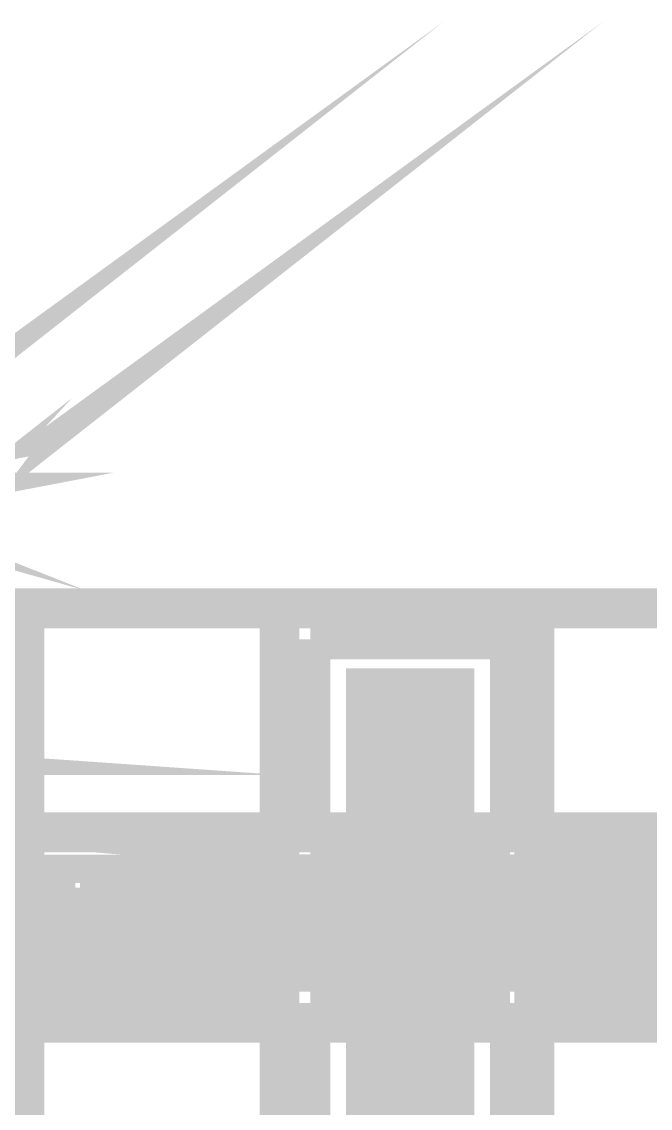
# Model space of a CAD drawing. Header units: inches. Extents: x -524 to 1067, y -71 to 1110.
# Drawn here: x 819.34 to 837.59, y 110.96 to 142.52 of the extents above; entities that cross this region are included whole.
import ezdxf

# ---------------------------------------------------------------- set-up
doc = ezdxf.new("R2010")
doc.units = ezdxf.units.IN
doc.header["$MEASUREMENT"] = 0
doc.layers.add('P', color=7, linetype='Continuous')

msp = doc.modelspace()

# ---------------------------------------------------------------- linework, layer by layer
at = {"layer": 'P'}
for points, const_width in [([(812.6576692521803, 128.2474215793002), (812.4642278441208, 128.0539801712409), (811.756159293866, 127.5393530290454), (812.6576692521803, 128.2474215793002)], 0.927058823529412), ([(817.099521961768, 128.0539801712409), (816.3914534115131, 127.5393530290454), (817.2929633698272, 128.2474215793002)], 0.927058823529412), ([(813.3657378024348, 128.7000014774011), (812.4642278441208, 128.9554901295549), (813.1102491502811, 128.7000014774011), (813.3657378024348, 128.7000014774011)], 0.927058823529412), ([(817.2929633698272, 128.2474215793002), (816.3914534115131, 127.5393530290454), (817.2929633698272, 128.5065600693418), (817.2929633698272, 128.2474215793002)], 0.927058823529412), ([(818.4536118181829, 129.2146286195966), (818.2601704101237, 128.9554901295549), (817.099521961768, 128.9554901295549), (818.4536118181829, 129.2146286195966)], 0.927058823529412), ([(819.4171690205915, 125.4808444602635), (819.4171690205915, 53.37464714669242)], 1.15699861046781), ([(891.2642278441208, 125.4808444602635), (819.4171690205915, 125.4808444602635)], 1.15699861046781), ([(864.8065529946534, 125.4808444602635), (819.4171690205915, 125.4808444602635), (819.4171690205915, 53.37464714669242), (864.8065529946534, 53.37464714669242)], 1.15699861046781), ([(826.8226900951629, 125.4808444602635), (834.2245613318466, 125.4808444602635)], 1.160648448355721), ([(826.8226900951629, 53.37464714669242), (826.8226900951629, 125.4808444602635)], 1.15699861046781), ([(834.2245613318466, 125.4808444602635), (834.2245613318466, 53.37464714669242)], 1.15699861046781), ([(827.7242000534768, 118.976833344006), (827.7242000534768, 124.5793345019496)], 1.160648448355721), ([(827.7242000534768, 124.5793345019496), (833.5164927815918, 124.5793345019496), (833.5164927815918, 118.976833344006)], 1.15699861046781), ([(800.1679239997484, 119.429413242107), (798.7517868992388, 119.2359718340478), (799.9124353475945, 119.429413242107)], 0.927058823529412), ([(829.3337785620458, 118.976833344006), (829.3337785620458, 123.16319740144), (831.9069142730232, 123.16319740144), (831.9069142730232, 118.976833344006)], 1.15699861046781), ([(830.0418471123003, 118.976833344006), (830.0418471123003, 122.2616874431261), (831.1988457227683, 122.2616874431261), (831.1988457227683, 118.976833344006)], 1.15699861046781), ([(810.5991606833982, 121.1010389947703), (813.6248762924765, 121.1010389947703), (810.85829917344, 121.2944804028296), (810.5991606833982, 121.1010389947703)], 0.927058823529412), ([(799.4598554494937, 118.7833919359467), (802.9381509566731, 118.527903283793), (799.2700638793224, 118.976833344006), (799.4598554494937, 118.7833919359467)], 0.927058823529412), ([(819.4171690205915, 118.976833344006), (843.7542880571825, 118.976833344006)], 1.160648448355721), ([(845.6230050557929, 113.4400292680449), (819.4171690205915, 113.4400292680449), (819.4171690205915, 118.976833344006)], 1.15699861046781), ([(811.3072292336531, 118.7833919359467), (811.0480907436113, 118.7833919359467), (814.3329448427312, 118.527903283793)], 0.927058823529412), ([(814.3329448427312, 118.527903283793), (811.3072292336531, 118.7833919359467), (811.5006706417123, 118.7833919359467)], 0.927058823529412), ([(826.8226900951629, 114.341539226359), (820.128887408734, 114.341539226359), (820.128887408734, 118.3344618757337), (826.8226900951629, 118.3344618757337)], 1.15699861046781), ([(827.7242000534768, 118.3344618757337), (833.5164927815918, 118.3344618757337)], 1.15699861046781), ([(827.7242000534768, 114.341539226359), (827.7242000534768, 118.3344618757337)], 1.15699861046781), ([(829.3337785620458, 114.341539226359), (829.3337785620458, 118.3344618757337)], 1.160648448355721), ([(830.0418471123003, 114.341539226359), (830.0418471123003, 118.3344618757337)], 1.15699861046781), ([(831.1988457227683, 118.3344618757337), (831.1988457227683, 114.341539226359)], 1.15699861046781), ([(831.9069142730232, 118.3344618757337), (831.9069142730232, 114.341539226359)], 1.160648448355721), ([(833.5164927815918, 118.3344618757337), (833.5164927815918, 114.341539226359)], 1.15699861046781), ([(834.2245613318466, 118.3344618757337), (843.9477294652418, 118.3344618757337)], 1.15699861046781), ([(826.8226900951629, 114.6006777164007), (820.3186789789054, 114.6006777164007), (820.3186789789054, 118.075323385692), (826.8226900951629, 118.075323385692)], 1.15699861046781), ([(827.7242000534768, 118.075323385692), (833.5164927815918, 118.075323385692)], 1.15699861046781), ([(834.2245613318466, 118.075323385692), (843.9477294652418, 118.075323385692)], 1.15699861046781), ([(821.02674752916, 117.3672548354373), (826.8226900951629, 117.3672548354373)], 1.160648448355721), ([(821.02674752916, 117.3672548354373), (826.8226900951629, 117.3672548354373)], 1.160648448355721), ([(821.02674752916, 115.3087462666554), (821.02674752916, 117.3672548354373)], 1.15699861046781), ([(826.8226900951629, 115.0496077766138), (821.02674752916, 115.0496077766138), (821.02674752916, 117.3672548354373)], 1.15699861046781), ([(827.7242000534768, 117.3672548354373), (833.5164927815918, 117.3672548354373)], 1.160648448355721), ([(827.7242000534768, 117.3672548354373), (833.5164927815918, 117.3672548354373)], 1.160648448355721), ([(834.2245613318466, 117.3672548354373), (844.4623566074372, 117.3672548354373)], 1.15699861046781), ([(834.2245613318466, 117.3672548354373), (844.2032181173956, 117.3672548354373)], 1.15699861046781), ([(821.02674752916, 116.2102562249695), (826.8226900951629, 116.2102562249695)], 1.160648448355721), ([(827.7242000534768, 116.2102562249695), (833.5164927815918, 116.2102562249695)], 1.160648448355721), ([(834.2245613318466, 116.2102562249695), (844.6557980154964, 116.2102562249695)], 1.160648448355721), ([(826.8226900951629, 115.3087462666554), (821.02674752916, 115.3087462666554)], 1.160648448355721), ([(833.5164927815918, 115.3087462666554), (827.7242000534768, 115.3087462666554)], 1.160648448355721), ([(844.9112866676503, 115.3087462666554), (834.2245613318466, 115.3087462666554)], 1.160648448355721), ([(833.5164927815918, 115.0496077766138), (827.7242000534768, 115.0496077766138)], 1.15699861046781), ([(845.1047280757095, 115.0496077766138), (834.2245613318466, 115.0496077766138)], 1.15699861046781), ([(833.5164927815918, 114.6006777164007), (827.7242000534768, 114.6006777164007)], 1.160648448355721), ([(833.5164927815918, 114.341539226359), (827.7242000534768, 114.341539226359)], 1.15699861046781), ([(845.3638665657511, 114.341539226359), (834.2245613318466, 114.341539226359)], 1.160648448355721), ([(845.1047280757095, 114.6006777164007), (834.2245613318466, 114.6006777164007)], 1.15699861046781), ([(833.5164927815918, 113.4400292680449), (833.5164927815918, 54.34185418698891), (827.7242000534768, 54.34185418698891), (827.7242000534768, 113.4400292680449)], 1.15699861046781), ([(829.3337785620458, 55.95143269555765), (829.3337785620458, 113.4400292680449)], 1.160648448355721), ([(831.9069142730232, 113.4400292680449), (831.9069142730232, 55.95143269555765), (829.3337785620458, 55.95143269555765)], 1.15699861046781), ([(831.1988457227683, 113.4400292680449), (831.1988457227683, 56.65950124581241), (830.0418471123003, 56.65950124581241), (830.0418471123003, 113.4400292680449)], 1.15699861046781)]:
    msp.add_lwpolyline(points, dxfattribs=dict(at, const_width=const_width))

doc.saveas('drawing.dxf')
